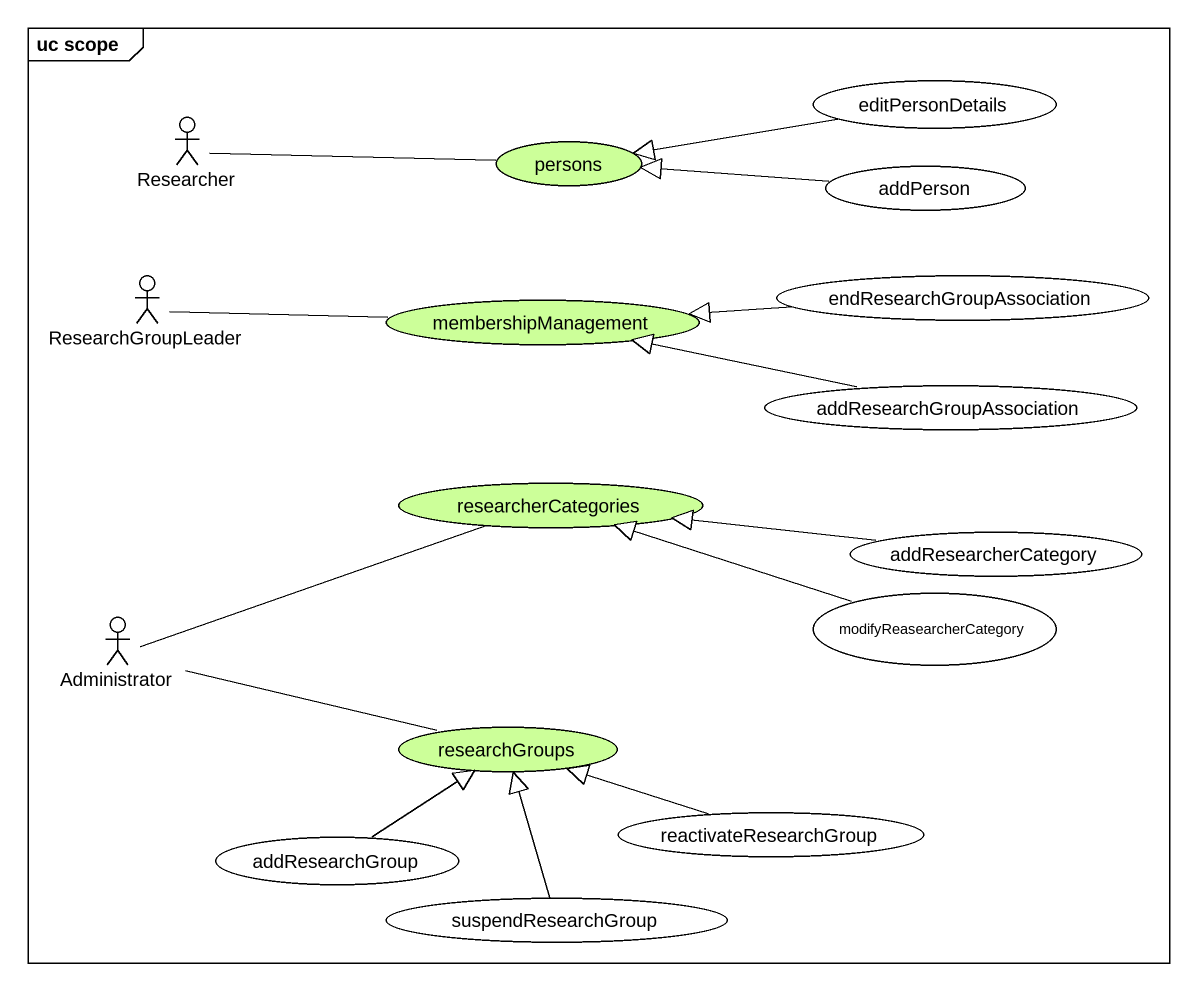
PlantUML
@startuml
mainframe uc scope
actor Researcher
usecase persons #CCFF99
usecase editPersonDetails
usecase addPerson
actor ResearchGroupLeader
usecase membershipManagement #CCFF99
usecase endResearchGroupAssociation
usecase addResearchGroupAssociation
usecase researcherCategories #CCFF99
usecase addResearcherCategory
actor Administrator
usecase modifyReasearcherCategory
usecase researchGroups #CCFF99
usecase addResearchGroup
usecase reactivateResearchGroup
usecase suspendResearchGroup
Researcher -right- persons
editPersonDetails -left-|> persons
addPerson -left-|> persons
ResearchGroupLeader -right- membershipManagement
endResearchGroupAssociation -left-|> membershipManagement
addResearchGroupAssociation -left-|> membershipManagement
addResearcherCategory -left-|> researcherCategories
Administrator -right- researcherCategories
Administrator -right- researchGroups
modifyReasearcherCategory -left-|> researcherCategories
addResearchGroup -up-|> researchGroups
reactivateResearchGroup -left-|> researchGroups
suspendResearchGroup -up-|> researchGroups
@enduml
